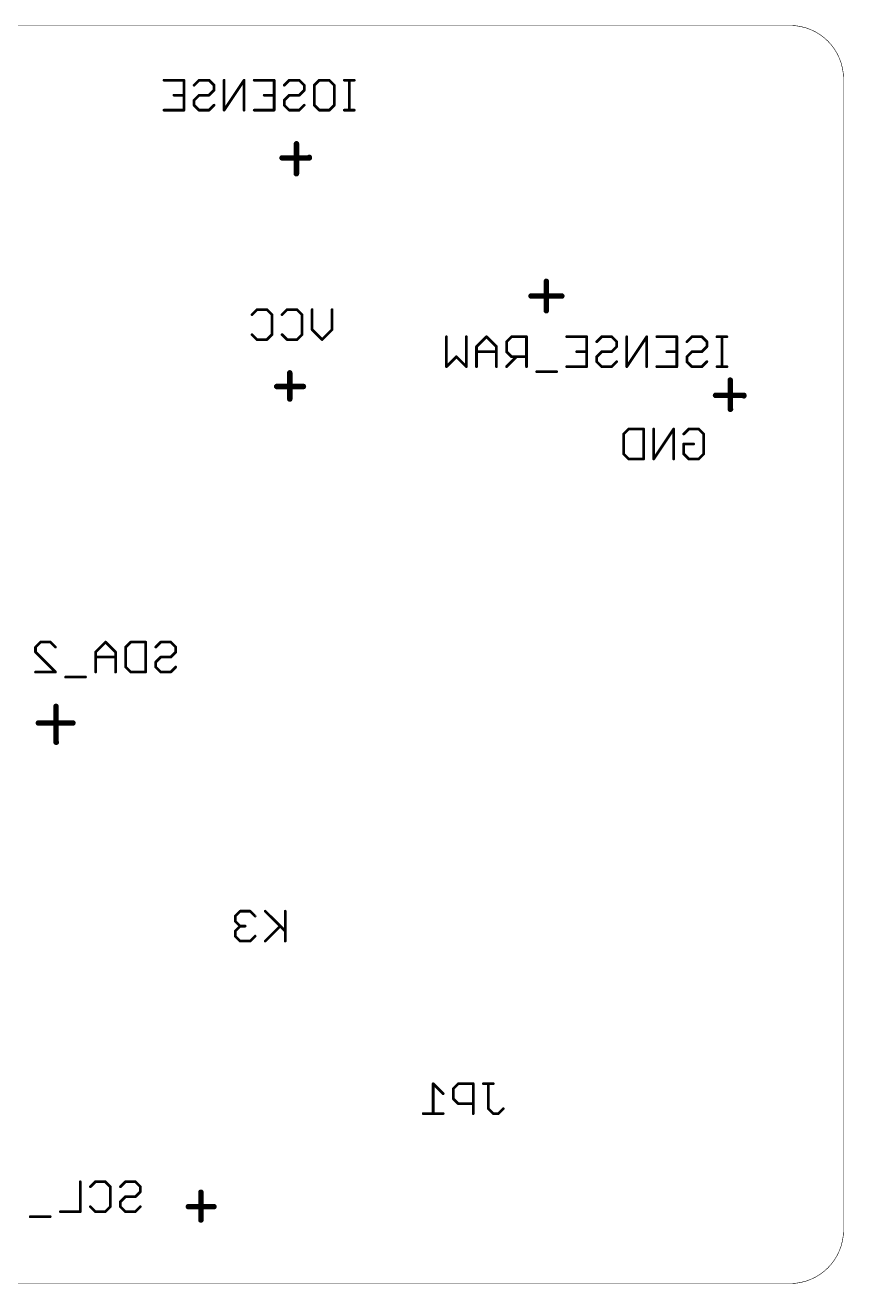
# Model space of a CAD drawing. Extents: x 23.8 to 54.2, y -1.4 to 22.1.
# Drawn here: x 38.89 to 54.18, y -1.41 to 22.1 of the extents above; entities that cross this region are included whole.
import ezdxf

# ---------------------------------------------------------------- set-up
doc = ezdxf.new("R2010")
doc.units = 0
doc.layers.add('20', color=53, linetype='CONTINUOUS')
doc.layers.add('26', color=253, linetype='CONTINUOUS')

msp = doc.modelspace()

# ---------------------------------------------------------------- linework, layer by layer
at = {"layer": '20', "const_width": 0.01}
for points in [[(24.7708, 22.0991), (53.1708, 22.0991)], [(54.1708, 21.0991), (54.1708, -0.4009)], [(53.1708, -1.4009), (24.7708, -1.4009)]]:
    msp.add_lwpolyline(points, dxfattribs=at)
at = {"layer": '20'}
for points, const_width in [([(54.1708, 21.0991, 0.4142), (53.1708, 22.0991)], 0.01), ([(53.1708, 22.1016, 1), (53.1708, 22.0966)], 0.005), ([(53.1708, 22.0966, 1), (53.1708, 22.1016)], 0.005), ([(54.1733, 21.0991, 1), (54.1683, 21.0991)], 0.005), ([(54.1683, 21.0991, 1), (54.1733, 21.0991)], 0.005), ([(53.1708, -1.4009, 0.4142), (54.1708, -0.4009)], 0.01), ([(54.1733, -0.4009, 1), (54.1683, -0.4009)], 0.005), ([(54.1683, -0.4009, 1), (54.1733, -0.4009)], 0.005), ([(53.1708, -1.3984, 1), (53.1708, -1.4034)], 0.005), ([(53.1708, -1.4034, 1), (53.1708, -1.3984)], 0.005)]:
    msp.add_lwpolyline(points, format="xyb", dxfattribs=dict(at, const_width=const_width))
at = {"layer": '26'}
for points, const_width in [([(41.481, 21.0757), (41.8538, 21.0757)], 0.0508), ([(41.8538, 21.0757), (41.8538, 20.5164)], 0.0508), ([(42.0423, 20.9825), (42.1355, 21.0757)], 0.0508), ([(42.1355, 21.0757), (42.3219, 21.0757)], 0.0508), ([(42.3219, 21.0757), (42.4152, 20.9825)], 0.0508), ([(42.4152, 20.9825), (42.4152, 20.8893)], 0.0508), ([(42.9765, 21.0757), (42.6036, 20.5164)], 0.0508), ([(42.6036, 20.5164), (42.6036, 21.0757)], 0.0508), ([(42.9765, 20.5164), (42.9765, 21.0757)], 0.0508), ([(43.1649, 21.0757), (43.5378, 21.0757)], 0.0508), ([(43.5378, 21.0757), (43.5378, 20.5164)], 0.0508), ([(43.7262, 20.9825), (43.8194, 21.0757)], 0.0508), ([(43.8194, 21.0757), (44.0059, 21.0757)], 0.0508), ([(44.0059, 21.0757), (44.0991, 20.9825)], 0.0508), ([(44.0991, 20.9825), (44.0991, 20.8893)], 0.0508), ([(44.2875, 20.9825), (44.3808, 21.0757)], 0.0508), ([(44.2875, 20.6096), (44.2875, 20.9825)], 0.0508), ([(44.3808, 21.0757), (44.5672, 21.0757)], 0.0508), ([(44.5672, 21.0757), (44.6604, 20.9825)], 0.0508), ([(44.6604, 20.9825), (44.6604, 20.6096)], 0.0508), ([(45.0346, 21.0757), (44.8482, 21.0757)], 0.0508), ([(44.9414, 20.5164), (44.9414, 21.0757)], 0.0508), ([(41.8538, 20.796), (41.6674, 20.796)], 0.0508), ([(42.1355, 20.796), (42.0423, 20.7028)], 0.0508), ([(42.0423, 20.7028), (42.0423, 20.6096)], 0.0508), ([(42.3219, 20.796), (42.1355, 20.796)], 0.0508), ([(42.4152, 20.8893), (42.3219, 20.796)], 0.0508), ([(43.5378, 20.796), (43.3514, 20.796)], 0.0508), ([(43.8194, 20.796), (43.7262, 20.7028)], 0.0508), ([(43.7262, 20.7028), (43.7262, 20.6096)], 0.0508), ([(44.0059, 20.796), (43.8194, 20.796)], 0.0508), ([(44.0991, 20.8893), (44.0059, 20.796)], 0.0508), ([(41.8538, 20.5164), (41.481, 20.5164)], 0.0508), ([(42.0423, 20.6096), (42.1355, 20.5164)], 0.0508), ([(42.1355, 20.5164), (42.3219, 20.5164)], 0.0508), ([(42.3219, 20.5164), (42.4152, 20.6096)], 0.0508), ([(43.5378, 20.5164), (43.1649, 20.5164)], 0.0508), ([(43.7262, 20.6096), (43.8194, 20.5164)], 0.0508), ([(43.8194, 20.5164), (44.0059, 20.5164)], 0.0508), ([(44.0059, 20.5164), (44.0991, 20.6096)], 0.0508), ([(44.3808, 20.5164), (44.2875, 20.6096)], 0.0508), ([(44.5672, 20.5164), (44.3808, 20.5164)], 0.0508), ([(44.6604, 20.6096), (44.5672, 20.5164)], 0.0508), ([(45.0346, 20.5164), (44.8482, 20.5164)], 0.0508), ([(43.955, 19.89), (43.955, 19.33)], 0.1016), ([(43.685, 19.625), (44.195, 19.625)], 0.1016), ([(44.195, 19.625), (44.195, 19.635)], 0.1016), ([(43.955, 19.33), (43.95, 19.33)], 0.1016), ([(48.62, 17.32), (48.62, 16.77)], 0.1016), ([(48.335, 17.045), (48.91, 17.045)], 0.1016), ([(43.1241, 16.6975), (43.2173, 16.7907)], 0.0508), ([(43.2173, 16.7907), (43.4038, 16.7907)], 0.0508), ([(43.4038, 16.7907), (43.497, 16.6975)], 0.0508), ([(43.497, 16.6975), (43.497, 16.3246)], 0.0508), ([(43.6854, 16.6975), (43.7787, 16.7907)], 0.0508), ([(43.7787, 16.7907), (43.9651, 16.7907)], 0.0508), ([(43.9651, 16.7907), (44.0583, 16.6975)], 0.0508), ([(44.0583, 16.6975), (44.0583, 16.3246)], 0.0508), ([(44.2467, 16.4178), (44.2467, 16.7907)], 0.0508), ([(44.6196, 16.7907), (44.6196, 16.4178)], 0.0508), ([(43.2173, 16.2314), (43.1241, 16.3246)], 0.0508), ([(43.4038, 16.2314), (43.2173, 16.2314)], 0.0508), ([(43.497, 16.3246), (43.4038, 16.2314)], 0.0508), ([(43.7787, 16.2314), (43.6854, 16.3246)], 0.0508), ([(43.9651, 16.2314), (43.7787, 16.2314)], 0.0508), ([(44.0583, 16.3246), (43.9651, 16.2314)], 0.0508), ([(44.4332, 16.2314), (44.2467, 16.4178)], 0.0508), ([(44.6196, 16.4178), (44.4332, 16.2314)], 0.0508), ([(46.7551, 15.7254), (46.7551, 16.2847)], 0.0508), ([(47.1279, 16.2847), (47.1279, 15.7254)], 0.0508), ([(47.5028, 16.2847), (47.3164, 16.0983)], 0.0508), ([(47.6892, 16.0983), (47.5028, 16.2847)], 0.0508), ([(47.9709, 16.2847), (47.8777, 16.1915)], 0.0508), ([(48.2505, 16.2847), (47.9709, 16.2847)], 0.0508), ([(48.2505, 15.7254), (48.2505, 16.2847)], 0.0508), ([(49.0003, 16.2847), (49.3732, 16.2847)], 0.0508), ([(49.3732, 16.2847), (49.3732, 15.7254)], 0.0508), ([(49.5616, 16.1915), (49.6548, 16.2847)], 0.0508), ([(49.6548, 16.2847), (49.8413, 16.2847)], 0.0508), ([(49.8413, 16.2847), (49.9345, 16.1915)], 0.0508), ([(50.4958, 16.2847), (50.1229, 15.7254)], 0.0508), ([(50.1229, 15.7254), (50.1229, 16.2847)], 0.0508), ([(50.4958, 15.7254), (50.4958, 16.2847)], 0.0508), ([(50.6842, 16.2847), (51.0571, 16.2847)], 0.0508), ([(51.0571, 16.2847), (51.0571, 15.7254)], 0.0508), ([(51.2455, 16.1915), (51.3388, 16.2847)], 0.0508), ([(51.3388, 16.2847), (51.5252, 16.2847)], 0.0508), ([(51.5252, 16.2847), (51.6184, 16.1915)], 0.0508), ([(51.9926, 16.2847), (51.8062, 16.2847)], 0.0508), ([(51.8994, 15.7254), (51.8994, 16.2847)], 0.0508), ([(47.3164, 16.0983), (47.3164, 15.7254)], 0.0508), ([(47.6892, 16.005), (47.3164, 16.005)], 0.0508), ([(47.6892, 15.7254), (47.6892, 16.0983)], 0.0508), ([(47.8777, 16.1915), (47.8777, 16.005)], 0.0508), ([(47.8777, 16.005), (47.9709, 15.9118)], 0.0508), ([(49.3732, 16.005), (49.1867, 16.005)], 0.0508), ([(49.6548, 16.005), (49.5616, 15.9118)], 0.0508), ([(49.8413, 16.005), (49.6548, 16.005)], 0.0508), ([(49.9345, 16.0983), (49.8413, 16.005)], 0.0508), ([(49.9345, 16.1915), (49.9345, 16.0983)], 0.0508), ([(51.0571, 16.005), (50.8707, 16.005)], 0.0508), ([(51.3388, 16.005), (51.2455, 15.9118)], 0.0508), ([(51.5252, 16.005), (51.3388, 16.005)], 0.0508), ([(51.6184, 16.0983), (51.5252, 16.005)], 0.0508), ([(51.6184, 16.1915), (51.6184, 16.0983)], 0.0508), ([(46.9415, 15.9118), (46.7551, 15.7254)], 0.0508), ([(47.1279, 15.7254), (46.9415, 15.9118)], 0.0508), ([(48.0641, 15.9118), (47.8777, 15.7254)], 0.0508), ([(47.9709, 15.9118), (48.2505, 15.9118)], 0.0508), ([(49.5616, 15.9118), (49.5616, 15.8186)], 0.0508), ([(49.5616, 15.8186), (49.6548, 15.7254)], 0.0508), ([(49.8413, 15.7254), (49.9345, 15.8186)], 0.0508), ([(51.2455, 15.9118), (51.2455, 15.8186)], 0.0508), ([(51.2455, 15.8186), (51.3388, 15.7254)], 0.0508), ([(51.5252, 15.7254), (51.6184, 15.8186)], 0.0508), ([(43.83, 15.61), (43.83, 15.12)], 0.1016), ([(48.8118, 15.6322), (48.439, 15.6322)], 0.0508), ([(49.3732, 15.7254), (49.0003, 15.7254)], 0.0508), ([(49.6548, 15.7254), (49.8413, 15.7254)], 0.0508), ([(51.0571, 15.7254), (50.6842, 15.7254)], 0.0508), ([(51.3388, 15.7254), (51.5252, 15.7254)], 0.0508), ([(51.9926, 15.7254), (51.8062, 15.7254)], 0.0508), ([(52.055, 15.475), (52.055, 14.93)], 0.1016), ([(43.585, 15.355), (44.085, 15.355)], 0.1016), ([(51.78, 15.19), (52.31, 15.19)], 0.1016), ([(52.31, 15.19), (52.31, 15.18)], 0.1016), ([(52.055, 14.93), (52.06, 14.93)], 0.1016), ([(50.0641, 14.4675), (50.1573, 14.5607)], 0.0508), ([(50.1573, 14.5607), (50.437, 14.5607)], 0.0508), ([(50.437, 14.5607), (50.437, 14.0014)], 0.0508), ([(50.9983, 14.5607), (50.6254, 14.0014)], 0.0508), ([(50.6254, 14.0014), (50.6254, 14.5607)], 0.0508), ([(50.9983, 14.0014), (50.9983, 14.5607)], 0.0508), ([(51.1868, 14.4675), (51.28, 14.5607)], 0.0508), ([(51.28, 14.5607), (51.4664, 14.5607)], 0.0508), ([(51.4664, 14.5607), (51.5596, 14.4675)], 0.0508), ([(50.0641, 14.0946), (50.0641, 14.4675)], 0.0508), ([(51.5596, 14.4675), (51.5596, 14.0946)], 0.0508), ([(50.1573, 14.0014), (50.0641, 14.0946)], 0.0508), ([(51.1868, 14.0946), (51.1868, 14.281)], 0.0508), ([(51.1868, 14.281), (51.3732, 14.281)], 0.0508), ([(51.28, 14.0014), (51.1868, 14.0946)], 0.0508), ([(51.5596, 14.0946), (51.4664, 14.0014)], 0.0508), ([(50.437, 14.0014), (50.1573, 14.0014)], 0.0508), ([(51.4664, 14.0014), (51.28, 14.0014)], 0.0508), ([(39.0815, 10.4875), (39.1747, 10.5807)], 0.0508), ([(39.1747, 10.5807), (39.3612, 10.5807)], 0.0508), ([(39.3612, 10.5807), (39.4544, 10.4875)], 0.0508), ([(40.3906, 10.5807), (40.2041, 10.3943)], 0.0508), ([(40.577, 10.3943), (40.3906, 10.5807)], 0.0508), ([(40.7654, 10.4875), (40.8587, 10.5807)], 0.0508), ([(40.8587, 10.5807), (41.1383, 10.5807)], 0.0508), ([(41.1383, 10.5807), (41.1383, 10.0214)], 0.0508), ([(41.3268, 10.4875), (41.42, 10.5807)], 0.0508), ([(41.42, 10.5807), (41.6064, 10.5807)], 0.0508), ([(41.6064, 10.5807), (41.6996, 10.4875)], 0.0508), ([(39.0815, 10.3943), (39.0815, 10.4875)], 0.0508), ([(39.4544, 10.0214), (39.0815, 10.3943)], 0.0508), ([(40.2041, 10.3943), (40.2041, 10.0214)], 0.0508), ([(40.577, 10.0214), (40.577, 10.3943)], 0.0508), ([(40.7654, 10.1146), (40.7654, 10.4875)], 0.0508), ([(41.6996, 10.3943), (41.6064, 10.301)], 0.0508), ([(41.6996, 10.4875), (41.6996, 10.3943)], 0.0508), ([(40.577, 10.301), (40.2041, 10.301)], 0.0508), ([(40.8587, 10.0214), (40.7654, 10.1146)], 0.0508), ([(41.42, 10.301), (41.3268, 10.2078)], 0.0508), ([(41.3268, 10.2078), (41.3268, 10.1146)], 0.0508), ([(41.3268, 10.1146), (41.42, 10.0214)], 0.0508), ([(41.6064, 10.301), (41.42, 10.301)], 0.0508), ([(41.6064, 10.0214), (41.6996, 10.1146)], 0.0508), ([(39.0815, 10.0214), (39.4544, 10.0214)], 0.0508), ([(40.0157, 9.9282), (39.6428, 9.9282)], 0.0508), ([(41.1383, 10.0214), (40.8587, 10.0214)], 0.0508), ([(41.42, 10.0214), (41.6064, 10.0214)], 0.0508), ([(39.465, 9.38), (39.465, 8.71)], 0.1016), ([(39.135, 9.07), (39.78, 9.07)], 0.1016), ([(39.465, 8.71), (39.47, 8.71)], 0.1016), ([(42.9037, 5.5547), (42.8104, 5.4615)], 0.0508), ([(42.8104, 5.4615), (42.8104, 5.3683)], 0.0508), ([(43.0901, 5.5547), (42.9037, 5.5547)], 0.0508), ([(43.1833, 5.4615), (43.0901, 5.5547)], 0.0508), ([(43.7446, 5.1818), (43.3717, 5.5547)], 0.0508), ([(43.7446, 5.5547), (43.7446, 4.9954)], 0.0508), ([(42.8104, 5.3683), (42.9037, 5.275)], 0.0508), ([(42.9037, 5.275), (42.8104, 5.1818)], 0.0508), ([(42.8104, 5.1818), (42.8104, 5.0886)], 0.0508), ([(42.9037, 5.275), (42.9969, 5.275)], 0.0508), ([(43.6514, 5.275), (43.3717, 4.9954)], 0.0508), ([(42.8104, 5.0886), (42.9037, 4.9954)], 0.0508), ([(42.9037, 4.9954), (43.0901, 4.9954)], 0.0508), ([(43.0901, 4.9954), (43.1833, 5.0886)], 0.0508), ([(46.694, 2.1457), (46.5075, 2.3321)], 0.0508), ([(46.5075, 2.3321), (46.5075, 1.7728)], 0.0508), ([(46.9756, 2.3321), (46.8824, 2.2389)], 0.0508), ([(47.2553, 2.3321), (46.9756, 2.3321)], 0.0508), ([(47.2553, 1.7728), (47.2553, 2.3321)], 0.0508), ([(47.6301, 2.3321), (47.4437, 2.3321)], 0.0508), ([(47.5369, 1.866), (47.5369, 2.3321)], 0.0508), ([(46.8824, 2.2389), (46.8824, 2.0524)], 0.0508), ([(46.8824, 2.0524), (46.9756, 1.9592)], 0.0508), ([(46.9756, 1.9592), (47.2553, 1.9592)], 0.0508), ([(47.6301, 1.7728), (47.5369, 1.866)], 0.0508), ([(47.8166, 1.866), (47.7234, 1.7728)], 0.0508), ([(46.694, 1.7728), (46.3211, 1.7728)], 0.0508), ([(47.7234, 1.7728), (47.6301, 1.7728)], 0.0508), ([(39.917, 0.5007), (39.917, -0.0586)], 0.0508), ([(40.1054, 0.4075), (40.1987, 0.5007)], 0.0508), ([(40.1987, 0.5007), (40.3851, 0.5007)], 0.0508), ([(40.3851, 0.5007), (40.4783, 0.4075)], 0.0508), ([(40.6668, 0.4075), (40.76, 0.5007)], 0.0508), ([(40.76, 0.5007), (40.9464, 0.5007)], 0.0508), ([(40.9464, 0.5007), (41.0396, 0.4075)], 0.0508), ([(40.4783, 0.4075), (40.4783, 0.0346)], 0.0508), ([(40.76, 0.221), (40.6668, 0.1278)], 0.0508), ([(40.9464, 0.221), (40.76, 0.221)], 0.0508), ([(41.0396, 0.3143), (40.9464, 0.221)], 0.0508), ([(41.0396, 0.4075), (41.0396, 0.3143)], 0.0508), ([(42.17, 0.305), (42.17, 0.035)], 0.1016), ([(40.1987, -0.0586), (40.1054, 0.0346)], 0.0508), ([(40.4783, 0.0346), (40.3851, -0.0586)], 0.0508), ([(40.6668, 0.1278), (40.6668, 0.0346)], 0.0508), ([(40.6668, 0.0346), (40.76, -0.0586)], 0.0508), ([(40.9464, -0.0586), (41.0396, 0.0346)], 0.0508), ([(42.17, 0.035), (41.935, 0.035)], 0.1016), ([(42.17, -0.215), (42.17, 0.035)], 0.1016), ([(42.17, 0.035), (42.415, 0.035)], 0.1016), ([(39.3557, -0.1518), (38.9828, -0.1518)], 0.0508), ([(39.917, -0.0586), (39.5441, -0.0586)], 0.0508), ([(40.3851, -0.0586), (40.1987, -0.0586)], 0.0508), ([(40.76, -0.0586), (40.9464, -0.0586)], 0.0508)]:
    msp.add_lwpolyline(points, dxfattribs=dict(at, const_width=const_width))
for points, const_width in [([(41.481, 21.0884, 1), (41.481, 21.063)], 0.0254), ([(41.8665, 21.0757, 1), (41.8411, 21.0757)], 0.0254), ([(41.8538, 21.063, 1), (41.8538, 21.0884)], 0.0254), ([(42.0333, 20.9914, 1), (42.0513, 20.9735)], 0.0254), ([(42.1355, 21.0884, 1), (42.1355, 21.063)], 0.0254), ([(42.1445, 21.0667, 1), (42.1265, 21.0847)], 0.0254), ([(42.3309, 21.0847, 1), (42.313, 21.0667)], 0.0254), ([(42.3219, 21.063, 1), (42.3219, 21.0884)], 0.0254), ([(42.4279, 20.9825, 1), (42.4025, 20.9825)], 0.0254), ([(42.4062, 20.9735, 1), (42.4241, 20.9914)], 0.0254), ([(42.6163, 21.0757, 1), (42.5909, 21.0757)], 0.0254), ([(42.9892, 21.0757, 1), (42.9638, 21.0757)], 0.0254), ([(42.987, 21.0686, 1), (42.9659, 21.0827)], 0.0254), ([(43.1649, 21.0884, 1), (43.1649, 21.063)], 0.0254), ([(43.5505, 21.0757, 1), (43.5251, 21.0757)], 0.0254), ([(43.5378, 21.063, 1), (43.5378, 21.0884)], 0.0254), ([(43.7173, 20.9914, 1), (43.7352, 20.9735)], 0.0254), ([(43.8194, 21.0884, 1), (43.8194, 21.063)], 0.0254), ([(43.8284, 21.0667, 1), (43.8105, 21.0847)], 0.0254), ([(44.0149, 21.0847, 1), (43.9969, 21.0667)], 0.0254), ([(44.0059, 21.063, 1), (44.0059, 21.0884)], 0.0254), ([(44.1118, 20.9825, 1), (44.0864, 20.9825)], 0.0254), ([(44.0901, 20.9735, 1), (44.1081, 20.9914)], 0.0254), ([(44.3002, 20.9825, 1), (44.2748, 20.9825)], 0.0254), ([(44.2786, 20.9914, 1), (44.2965, 20.9735)], 0.0254), ([(44.3808, 21.0884, 1), (44.3808, 21.063)], 0.0254), ([(44.3897, 21.0667, 1), (44.3718, 21.0847)], 0.0254), ([(44.5762, 21.0847, 1), (44.5582, 21.0667)], 0.0254), ([(44.5672, 21.063, 1), (44.5672, 21.0884)], 0.0254), ([(44.6731, 20.9825, 1), (44.6477, 20.9825)], 0.0254), ([(44.6514, 20.9735, 1), (44.6694, 20.9914)], 0.0254), ([(44.8482, 21.0884, 1), (44.8482, 21.063)], 0.0254), ([(44.9541, 21.0757, 1), (44.9287, 21.0757)], 0.0254), ([(45.0346, 21.063, 1), (45.0346, 21.0884)], 0.0254), ([(41.6674, 20.8087, 1), (41.6674, 20.7833)], 0.0254), ([(41.8538, 20.7833, 1), (41.8538, 20.8087)], 0.0254), ([(42.055, 20.7028, 1), (42.0296, 20.7028)], 0.0254), ([(42.0333, 20.7118, 1), (42.0513, 20.6938)], 0.0254), ([(42.1355, 20.8087, 1), (42.1355, 20.7833)], 0.0254), ([(42.1445, 20.7871, 1), (42.1265, 20.805)], 0.0254), ([(42.313, 20.805, 1), (42.3309, 20.7871)], 0.0254), ([(42.3219, 20.7833, 1), (42.3219, 20.8087)], 0.0254), ([(42.4025, 20.8893, 1), (42.4279, 20.8893)], 0.0254), ([(42.4241, 20.8803, 1), (42.4062, 20.8982)], 0.0254), ([(43.3514, 20.8087, 1), (43.3514, 20.7833)], 0.0254), ([(43.5378, 20.7833, 1), (43.5378, 20.8087)], 0.0254), ([(43.7389, 20.7028, 1), (43.7135, 20.7028)], 0.0254), ([(43.7173, 20.7118, 1), (43.7352, 20.6938)], 0.0254), ([(43.8194, 20.8087, 1), (43.8194, 20.7833)], 0.0254), ([(43.8284, 20.7871, 1), (43.8105, 20.805)], 0.0254), ([(43.9969, 20.805, 1), (44.0149, 20.7871)], 0.0254), ([(44.0059, 20.7833, 1), (44.0059, 20.8087)], 0.0254), ([(44.0864, 20.8893, 1), (44.1118, 20.8893)], 0.0254), ([(44.1081, 20.8803, 1), (44.0901, 20.8982)], 0.0254), ([(41.481, 20.5291, 1), (41.481, 20.5037)], 0.0254), ([(41.8411, 20.5164, 1), (41.8665, 20.5164)], 0.0254), ([(41.8538, 20.5037, 1), (41.8538, 20.5291)], 0.0254), ([(42.0513, 20.6186, 1), (42.0333, 20.6006)], 0.0254), ([(42.0296, 20.6096, 1), (42.055, 20.6096)], 0.0254), ([(42.1355, 20.5291, 1), (42.1355, 20.5037)], 0.0254), ([(42.1265, 20.5074, 1), (42.1445, 20.5254)], 0.0254), ([(42.313, 20.5254, 1), (42.3309, 20.5074)], 0.0254), ([(42.3219, 20.5037, 1), (42.3219, 20.5291)], 0.0254), ([(42.4241, 20.6006, 1), (42.4062, 20.6186)], 0.0254), ([(42.593, 20.5234, 1), (42.6142, 20.5094)], 0.0254), ([(42.5909, 20.5164, 1), (42.6163, 20.5164)], 0.0254), ([(42.9638, 20.5164, 1), (42.9892, 20.5164)], 0.0254), ([(43.1649, 20.5291, 1), (43.1649, 20.5037)], 0.0254), ([(43.5251, 20.5164, 1), (43.5505, 20.5164)], 0.0254), ([(43.5378, 20.5037, 1), (43.5378, 20.5291)], 0.0254), ([(43.7135, 20.6096, 1), (43.7389, 20.6096)], 0.0254), ([(43.7352, 20.6186, 1), (43.7173, 20.6006)], 0.0254), ([(43.8194, 20.5291, 1), (43.8194, 20.5037)], 0.0254), ([(43.8105, 20.5074, 1), (43.8284, 20.5254)], 0.0254), ([(43.9969, 20.5254, 1), (44.0149, 20.5074)], 0.0254), ([(44.0059, 20.5037, 1), (44.0059, 20.5291)], 0.0254), ([(44.1081, 20.6006, 1), (44.0901, 20.6186)], 0.0254), ([(44.2748, 20.6096, 1), (44.3002, 20.6096)], 0.0254), ([(44.2965, 20.6186, 1), (44.2786, 20.6006)], 0.0254), ([(44.3808, 20.5291, 1), (44.3808, 20.5037)], 0.0254), ([(44.3718, 20.5074, 1), (44.3897, 20.5254)], 0.0254), ([(44.5582, 20.5254, 1), (44.5762, 20.5074)], 0.0254), ([(44.5672, 20.5037, 1), (44.5672, 20.5291)], 0.0254), ([(44.6477, 20.6096, 1), (44.6731, 20.6096)], 0.0254), ([(44.6694, 20.6006, 1), (44.6514, 20.6186)], 0.0254), ([(44.8482, 20.5291, 1), (44.8482, 20.5037)], 0.0254), ([(44.9287, 20.5164, 1), (44.9541, 20.5164)], 0.0254), ([(45.0346, 20.5037, 1), (45.0346, 20.5291)], 0.0254), ([(43.9804, 19.89, 1), (43.9296, 19.89)], 0.0508), ([(43.685, 19.6504, 1), (43.685, 19.5996)], 0.0508), ([(44.2204, 19.635, 1), (44.1696, 19.635)], 0.0508), ([(44.1696, 19.625, 1), (44.2204, 19.625)], 0.0508), ([(44.195, 19.5996, 1), (44.195, 19.6504)], 0.0508), ([(43.95, 19.3554, 1), (43.95, 19.3046)], 0.0508), ([(43.9296, 19.33, 1), (43.9804, 19.33)], 0.0508), ([(43.955, 19.3046, 1), (43.955, 19.3554)], 0.0508), ([(48.6454, 17.32, 1), (48.5946, 17.32)], 0.0508), ([(48.335, 17.0704, 1), (48.335, 17.0196)], 0.0508), ([(48.91, 17.0196, 1), (48.91, 17.0704)], 0.0508), ([(43.1152, 16.7064, 1), (43.1331, 16.6885)], 0.0254), ([(43.2173, 16.8034, 1), (43.2173, 16.778)], 0.0254), ([(43.2263, 16.7817, 1), (43.2084, 16.7997)], 0.0254), ([(43.4127, 16.7997, 1), (43.3948, 16.7817)], 0.0254), ([(43.4038, 16.778, 1), (43.4038, 16.8034)], 0.0254), ([(43.5097, 16.6975, 1), (43.4843, 16.6975)], 0.0254), ([(43.488, 16.6885, 1), (43.506, 16.7064)], 0.0254), ([(43.6765, 16.7064, 1), (43.6944, 16.6885)], 0.0254), ([(43.7787, 16.8034, 1), (43.7787, 16.778)], 0.0254), ([(43.7876, 16.7817, 1), (43.7697, 16.7997)], 0.0254), ([(43.9741, 16.7997, 1), (43.9561, 16.7817)], 0.0254), ([(43.9651, 16.778, 1), (43.9651, 16.8034)], 0.0254), ([(44.071, 16.6975, 1), (44.0456, 16.6975)], 0.0254), ([(44.0493, 16.6885, 1), (44.0673, 16.7064)], 0.0254), ([(44.2595, 16.7907, 1), (44.234, 16.7907)], 0.0254), ([(44.6323, 16.7907, 1), (44.6069, 16.7907)], 0.0254), ([(48.5946, 16.77, 1), (48.6454, 16.77)], 0.0508), ([(43.1331, 16.3336, 1), (43.1152, 16.3156)], 0.0254), ([(43.2173, 16.2441, 1), (43.2173, 16.2187)], 0.0254), ([(43.2084, 16.2224, 1), (43.2263, 16.2404)], 0.0254), ([(43.3948, 16.2404, 1), (43.4127, 16.2224)], 0.0254), ([(43.4038, 16.2187, 1), (43.4038, 16.2441)], 0.0254), ([(43.4843, 16.3246, 1), (43.5097, 16.3246)], 0.0254), ([(43.506, 16.3156, 1), (43.488, 16.3336)], 0.0254), ([(43.6944, 16.3336, 1), (43.6765, 16.3156)], 0.0254), ([(43.7787, 16.2441, 1), (43.7787, 16.2187)], 0.0254), ([(43.7697, 16.2224, 1), (43.7876, 16.2404)], 0.0254), ([(43.9561, 16.2404, 1), (43.9741, 16.2224)], 0.0254), ([(43.9651, 16.2187, 1), (43.9651, 16.2441)], 0.0254), ([(44.0456, 16.3246, 1), (44.071, 16.3246)], 0.0254), ([(44.0673, 16.3156, 1), (44.0493, 16.3336)], 0.0254), ([(44.234, 16.4178, 1), (44.2595, 16.4178)], 0.0254), ([(44.2557, 16.4268, 1), (44.2378, 16.4088)], 0.0254), ([(44.4242, 16.2404, 1), (44.4422, 16.2224)], 0.0254), ([(44.4242, 16.2224, 1), (44.4422, 16.2404)], 0.0254), ([(44.6069, 16.4178, 1), (44.6323, 16.4178)], 0.0254), ([(44.6286, 16.4088, 1), (44.6106, 16.4268)], 0.0254), ([(46.7678, 16.2847, 1), (46.7424, 16.2847)], 0.0254), ([(47.1406, 16.2847, 1), (47.1152, 16.2847)], 0.0254), ([(47.5118, 16.2937, 1), (47.4938, 16.2757)], 0.0254), ([(47.5118, 16.2757, 1), (47.4938, 16.2937)], 0.0254), ([(47.9709, 16.2974, 1), (47.9709, 16.272)], 0.0254), ([(47.9799, 16.2757, 1), (47.9619, 16.2937)], 0.0254), ([(48.2632, 16.2847, 1), (48.2378, 16.2847)], 0.0254), ([(48.2505, 16.272, 1), (48.2505, 16.2974)], 0.0254), ([(49.0003, 16.2974, 1), (49.0003, 16.272)], 0.0254), ([(49.3859, 16.2847, 1), (49.3605, 16.2847)], 0.0254), ([(49.3732, 16.272, 1), (49.3732, 16.2974)], 0.0254), ([(49.6548, 16.2974, 1), (49.6548, 16.272)], 0.0254), ([(49.6638, 16.2757, 1), (49.6458, 16.2937)], 0.0254), ([(49.8502, 16.2937, 1), (49.8323, 16.2757)], 0.0254), ([(49.8413, 16.272, 1), (49.8413, 16.2974)], 0.0254), ([(50.1356, 16.2847, 1), (50.1102, 16.2847)], 0.0254), ([(50.5085, 16.2847, 1), (50.4831, 16.2847)], 0.0254), ([(50.5063, 16.2776, 1), (50.4852, 16.2917)], 0.0254), ([(50.6842, 16.2974, 1), (50.6842, 16.272)], 0.0254), ([(51.0698, 16.2847, 1), (51.0444, 16.2847)], 0.0254), ([(51.0571, 16.272, 1), (51.0571, 16.2974)], 0.0254), ([(51.3388, 16.2974, 1), (51.3388, 16.272)], 0.0254), ([(51.3477, 16.2757, 1), (51.3298, 16.2937)], 0.0254), ([(51.5342, 16.2937, 1), (51.5162, 16.2757)], 0.0254), ([(51.5252, 16.272, 1), (51.5252, 16.2974)], 0.0254), ([(51.8062, 16.2974, 1), (51.8062, 16.272)], 0.0254), ([(51.9121, 16.2847, 1), (51.8867, 16.2847)], 0.0254), ([(51.9926, 16.272, 1), (51.9926, 16.2974)], 0.0254), ([(47.3291, 16.0983, 1), (47.3037, 16.0983)], 0.0254), ([(47.3074, 16.1072, 1), (47.3254, 16.0893)], 0.0254), ([(47.3164, 16.0177, 1), (47.3164, 15.9923)], 0.0254), ([(47.7019, 16.0983, 1), (47.6765, 16.0983)], 0.0254), ([(47.6802, 16.0893, 1), (47.6982, 16.1072)], 0.0254), ([(47.6892, 15.9923, 1), (47.6892, 16.0177)], 0.0254), ([(47.8904, 16.1915, 1), (47.865, 16.1915)], 0.0254), ([(47.8687, 16.2004, 1), (47.8867, 16.1825)], 0.0254), ([(47.8867, 16.014, 1), (47.8687, 15.9961)], 0.0254), ([(47.865, 16.005, 1), (47.8904, 16.005)], 0.0254), ([(49.1867, 16.0177, 1), (49.1867, 15.9923)], 0.0254), ([(49.3732, 15.9923, 1), (49.3732, 16.0177)], 0.0254), ([(49.5526, 16.2004, 1), (49.5706, 16.1825)], 0.0254), ([(49.6548, 16.0177, 1), (49.6548, 15.9923)], 0.0254), ([(49.6638, 15.9961, 1), (49.6458, 16.014)], 0.0254), ([(49.8323, 16.014, 1), (49.8502, 15.9961)], 0.0254), ([(49.8413, 15.9923, 1), (49.8413, 16.0177)], 0.0254), ([(49.9472, 16.1915, 1), (49.9218, 16.1915)], 0.0254), ([(49.9218, 16.0983, 1), (49.9472, 16.0983)], 0.0254), ([(49.9255, 16.1825, 1), (49.9434, 16.2004)], 0.0254), ([(49.9434, 16.0893, 1), (49.9255, 16.1072)], 0.0254), ([(50.8707, 16.0177, 1), (50.8707, 15.9923)], 0.0254), ([(51.0571, 15.9923, 1), (51.0571, 16.0177)], 0.0254), ([(51.2366, 16.2004, 1), (51.2545, 16.1825)], 0.0254), ([(51.3388, 16.0177, 1), (51.3388, 15.9923)], 0.0254), ([(51.3477, 15.9961, 1), (51.3298, 16.014)], 0.0254), ([(51.5162, 16.014, 1), (51.5342, 15.9961)], 0.0254), ([(51.5252, 15.9923, 1), (51.5252, 16.0177)], 0.0254), ([(51.6311, 16.1915, 1), (51.6057, 16.1915)], 0.0254), ([(51.6057, 16.0983, 1), (51.6311, 16.0983)], 0.0254), ([(51.6094, 16.1825, 1), (51.6274, 16.2004)], 0.0254), ([(51.6274, 16.0893, 1), (51.6094, 16.1072)], 0.0254), ([(46.9505, 15.9208, 1), (46.9325, 15.9028)], 0.0254), ([(46.9505, 15.9028, 1), (46.9325, 15.9208)], 0.0254), ([(47.9709, 15.9245, 1), (47.9709, 15.8991)], 0.0254), ([(47.9619, 15.9028, 1), (47.9799, 15.9208)], 0.0254), ([(48.0731, 15.9028, 1), (48.0551, 15.9208)], 0.0254), ([(48.2505, 15.8991, 1), (48.2505, 15.9245)], 0.0254), ([(49.5743, 15.9118, 1), (49.5489, 15.9118)], 0.0254), ([(49.5526, 15.9208, 1), (49.5706, 15.9028)], 0.0254), ([(49.5706, 15.8276, 1), (49.5526, 15.8096)], 0.0254), ([(49.5489, 15.8186, 1), (49.5743, 15.8186)], 0.0254), ([(49.9434, 15.8096, 1), (49.9255, 15.8276)], 0.0254), ([(51.2582, 15.9118, 1), (51.2328, 15.9118)], 0.0254), ([(51.2328, 15.8186, 1), (51.2582, 15.8186)], 0.0254), ([(51.2366, 15.9208, 1), (51.2545, 15.9028)], 0.0254), ([(51.2545, 15.8276, 1), (51.2366, 15.8096)], 0.0254), ([(51.6274, 15.8096, 1), (51.6094, 15.8276)], 0.0254), ([(43.8554, 15.61, 1), (43.8046, 15.61)], 0.0508), ([(46.7461, 15.7344, 1), (46.764, 15.7164)], 0.0254), ([(46.7424, 15.7254, 1), (46.7678, 15.7254)], 0.0254), ([(47.1152, 15.7254, 1), (47.1406, 15.7254)], 0.0254), ([(47.1189, 15.7164, 1), (47.1369, 15.7344)], 0.0254), ([(47.3037, 15.7254, 1), (47.3291, 15.7254)], 0.0254), ([(47.6765, 15.7254, 1), (47.7019, 15.7254)], 0.0254), ([(47.8687, 15.7344, 1), (47.8867, 15.7164)], 0.0254), ([(48.2378, 15.7254, 1), (48.2632, 15.7254)], 0.0254), ([(48.439, 15.6449, 1), (48.439, 15.6195)], 0.0254), ([(48.8118, 15.6195, 1), (48.8118, 15.6449)], 0.0254), ([(49.0003, 15.7381, 1), (49.0003, 15.7127)], 0.0254), ([(49.3605, 15.7254, 1), (49.3859, 15.7254)], 0.0254), ([(49.3732, 15.7127, 1), (49.3732, 15.7381)], 0.0254), ([(49.6548, 15.7381, 1), (49.6548, 15.7127)], 0.0254), ([(49.6458, 15.7164, 1), (49.6638, 15.7344)], 0.0254), ([(49.8323, 15.7344, 1), (49.8502, 15.7164)], 0.0254), ([(49.8413, 15.7127, 1), (49.8413, 15.7381)], 0.0254), ([(50.1102, 15.7254, 1), (50.1356, 15.7254)], 0.0254), ([(50.1124, 15.7324, 1), (50.1335, 15.7184)], 0.0254), ([(50.4831, 15.7254, 1), (50.5085, 15.7254)], 0.0254), ([(50.6842, 15.7381, 1), (50.6842, 15.7127)], 0.0254), ([(51.0444, 15.7254, 1), (51.0698, 15.7254)], 0.0254), ([(51.0571, 15.7127, 1), (51.0571, 15.7381)], 0.0254), ([(51.3388, 15.7381, 1), (51.3388, 15.7127)], 0.0254), ([(51.3298, 15.7164, 1), (51.3477, 15.7344)], 0.0254), ([(51.5162, 15.7344, 1), (51.5342, 15.7164)], 0.0254), ([(51.5252, 15.7127, 1), (51.5252, 15.7381)], 0.0254), ([(51.8062, 15.7381, 1), (51.8062, 15.7127)], 0.0254), ([(51.8867, 15.7254, 1), (51.9121, 15.7254)], 0.0254), ([(51.9926, 15.7127, 1), (51.9926, 15.7381)], 0.0254), ([(52.0804, 15.475, 1), (52.0296, 15.475)], 0.0508), ([(43.585, 15.3804, 1), (43.585, 15.3296)], 0.0508), ([(44.085, 15.3296, 1), (44.085, 15.3804)], 0.0508), ([(43.8046, 15.12, 1), (43.8554, 15.12)], 0.0508), ([(51.78, 15.2154, 1), (51.78, 15.1646)], 0.0508), ([(52.3354, 15.19, 1), (52.2846, 15.19)], 0.0508), ([(52.2846, 15.18, 1), (52.3354, 15.18)], 0.0508), ([(52.31, 15.1646, 1), (52.31, 15.2154)], 0.0508), ([(52.055, 14.9554, 1), (52.055, 14.9046)], 0.0508), ([(52.0296, 14.93, 1), (52.0804, 14.93)], 0.0508), ([(52.06, 14.9046, 1), (52.06, 14.9554)], 0.0508), ([(50.1573, 14.5734, 1), (50.1573, 14.548)], 0.0254), ([(50.1663, 14.5517, 1), (50.1484, 14.5697)], 0.0254), ([(50.4497, 14.5607, 1), (50.4243, 14.5607)], 0.0254), ([(50.437, 14.548, 1), (50.437, 14.5734)], 0.0254), ([(50.6381, 14.5607, 1), (50.6127, 14.5607)], 0.0254), ([(51.011, 14.5607, 1), (50.9856, 14.5607)], 0.0254), ([(51.0089, 14.5536, 1), (50.9877, 14.5677)], 0.0254), ([(51.28, 14.5734, 1), (51.28, 14.548)], 0.0254), ([(51.2889, 14.5517, 1), (51.271, 14.5697)], 0.0254), ([(51.4754, 14.5697, 1), (51.4574, 14.5517)], 0.0254), ([(51.4664, 14.548, 1), (51.4664, 14.5734)], 0.0254), ([(50.0768, 14.4675, 1), (50.0514, 14.4675)], 0.0254), ([(50.0552, 14.4764, 1), (50.0731, 14.4585)], 0.0254), ([(51.1778, 14.4764, 1), (51.1957, 14.4585)], 0.0254), ([(51.5723, 14.4675, 1), (51.5469, 14.4675)], 0.0254), ([(51.5506, 14.4585, 1), (51.5686, 14.4764)], 0.0254), ([(50.0514, 14.0946, 1), (50.0768, 14.0946)], 0.0254), ([(50.0731, 14.1036, 1), (50.0552, 14.0856)], 0.0254), ([(51.1995, 14.281, 1), (51.1741, 14.281)], 0.0254), ([(51.1868, 14.2937, 1), (51.1868, 14.2683)], 0.0254), ([(51.1957, 14.1036, 1), (51.1778, 14.0856)], 0.0254), ([(51.1741, 14.0946, 1), (51.1995, 14.0946)], 0.0254), ([(51.3732, 14.2683, 1), (51.3732, 14.2937)], 0.0254), ([(51.5469, 14.0946, 1), (51.5723, 14.0946)], 0.0254), ([(51.5686, 14.0856, 1), (51.5506, 14.1036)], 0.0254), ([(50.1573, 14.0141, 1), (50.1573, 13.9887)], 0.0254), ([(50.1484, 13.9924, 1), (50.1663, 14.0104)], 0.0254), ([(50.4243, 14.0014, 1), (50.4497, 14.0014)], 0.0254), ([(50.437, 13.9887, 1), (50.437, 14.0141)], 0.0254), ([(50.6127, 14.0014, 1), (50.6381, 14.0014)], 0.0254), ([(50.6149, 14.0084, 1), (50.636, 13.9944)], 0.0254), ([(50.9856, 14.0014, 1), (51.011, 14.0014)], 0.0254), ([(51.28, 14.0141, 1), (51.28, 13.9887)], 0.0254), ([(51.271, 13.9924, 1), (51.2889, 14.0104)], 0.0254), ([(51.4574, 14.0104, 1), (51.4754, 13.9924)], 0.0254), ([(51.4664, 13.9887, 1), (51.4664, 14.0141)], 0.0254), ([(39.1747, 10.5934, 1), (39.1747, 10.568)], 0.0254), ([(39.1837, 10.5717, 1), (39.1657, 10.5897)], 0.0254), ([(39.3701, 10.5897, 1), (39.3522, 10.5717)], 0.0254), ([(39.3612, 10.568, 1), (39.3612, 10.5934)], 0.0254), ([(40.3995, 10.5897, 1), (40.3816, 10.5717)], 0.0254), ([(40.3995, 10.5717, 1), (40.3816, 10.5897)], 0.0254), ([(40.8587, 10.5934, 1), (40.8587, 10.568)], 0.0254), ([(40.8676, 10.5717, 1), (40.8497, 10.5897)], 0.0254), ([(41.151, 10.5807, 1), (41.1256, 10.5807)], 0.0254), ([(41.1383, 10.568, 1), (41.1383, 10.5934)], 0.0254), ([(41.42, 10.5934, 1), (41.42, 10.568)], 0.0254), ([(41.4289, 10.5717, 1), (41.411, 10.5897)], 0.0254), ([(41.6154, 10.5897, 1), (41.5974, 10.5717)], 0.0254), ([(41.6064, 10.568, 1), (41.6064, 10.5934)], 0.0254), ([(39.0942, 10.4875, 1), (39.0688, 10.4875)], 0.0254), ([(39.0725, 10.4964, 1), (39.0905, 10.4785)], 0.0254), ([(39.0905, 10.4032, 1), (39.0725, 10.3853)], 0.0254), ([(39.0688, 10.3943, 1), (39.0942, 10.3943)], 0.0254), ([(39.4454, 10.4785, 1), (39.4633, 10.4964)], 0.0254), ([(40.2168, 10.3943, 1), (40.1914, 10.3943)], 0.0254), ([(40.1952, 10.4032, 1), (40.2131, 10.3853)], 0.0254), ([(40.5897, 10.3943, 1), (40.5643, 10.3943)], 0.0254), ([(40.568, 10.3853, 1), (40.586, 10.4032)], 0.0254), ([(40.7781, 10.4875, 1), (40.7527, 10.4875)], 0.0254), ([(40.7565, 10.4964, 1), (40.7744, 10.4785)], 0.0254), ([(41.3178, 10.4964, 1), (41.3357, 10.4785)], 0.0254), ([(41.7123, 10.4875, 1), (41.6869, 10.4875)], 0.0254), ([(41.6869, 10.3943, 1), (41.7123, 10.3943)], 0.0254), ([(41.6906, 10.4785, 1), (41.7086, 10.4964)], 0.0254), ([(41.7086, 10.3853, 1), (41.6906, 10.4032)], 0.0254), ([(40.2041, 10.3137, 1), (40.2041, 10.2883)], 0.0254), ([(40.577, 10.2883, 1), (40.577, 10.3137)], 0.0254), ([(40.7527, 10.1146, 1), (40.7781, 10.1146)], 0.0254), ([(40.7744, 10.1236, 1), (40.7565, 10.1056)], 0.0254), ([(41.3395, 10.2078, 1), (41.3141, 10.2078)], 0.0254), ([(41.3178, 10.2168, 1), (41.3357, 10.1988)], 0.0254), ([(41.3357, 10.1236, 1), (41.3178, 10.1056)], 0.0254), ([(41.3141, 10.1146, 1), (41.3395, 10.1146)], 0.0254), ([(41.42, 10.3137, 1), (41.42, 10.2883)], 0.0254), ([(41.4289, 10.2921, 1), (41.411, 10.31)], 0.0254), ([(41.5974, 10.31, 1), (41.6154, 10.2921)], 0.0254), ([(41.6064, 10.2883, 1), (41.6064, 10.3137)], 0.0254), ([(41.7086, 10.1056, 1), (41.6906, 10.1236)], 0.0254), ([(39.0815, 10.0341, 1), (39.0815, 10.0087)], 0.0254), ([(39.4454, 10.0124, 1), (39.4633, 10.0304)], 0.0254), ([(39.4544, 10.0087, 1), (39.4544, 10.0341)], 0.0254), ([(39.6428, 9.9409, 1), (39.6428, 9.9155)], 0.0254), ([(40.0157, 9.9155, 1), (40.0157, 9.9409)], 0.0254), ([(40.1914, 10.0214, 1), (40.2168, 10.0214)], 0.0254), ([(40.5643, 10.0214, 1), (40.5897, 10.0214)], 0.0254), ([(40.8587, 10.0341, 1), (40.8587, 10.0087)], 0.0254), ([(40.8497, 10.0124, 1), (40.8676, 10.0304)], 0.0254), ([(41.1256, 10.0214, 1), (41.151, 10.0214)], 0.0254), ([(41.1383, 10.0087, 1), (41.1383, 10.0341)], 0.0254), ([(41.42, 10.0341, 1), (41.42, 10.0087)], 0.0254), ([(41.411, 10.0124, 1), (41.4289, 10.0304)], 0.0254), ([(41.5974, 10.0304, 1), (41.6154, 10.0124)], 0.0254), ([(41.6064, 10.0087, 1), (41.6064, 10.0341)], 0.0254), ([(39.4904, 9.38, 1), (39.4396, 9.38)], 0.0508), ([(39.135, 9.0954, 1), (39.135, 9.0446)], 0.0508), ([(39.78, 9.0446, 1), (39.78, 9.0954)], 0.0508), ([(39.465, 8.7354, 1), (39.465, 8.6846)], 0.0508), ([(39.4396, 8.71, 1), (39.4904, 8.71)], 0.0508), ([(39.47, 8.6846, 1), (39.47, 8.7354)], 0.0508), ([(42.8231, 5.4615, 1), (42.7977, 5.4615)], 0.0254), ([(42.8015, 5.4704, 1), (42.8194, 5.4525)], 0.0254), ([(42.9037, 5.5674, 1), (42.9037, 5.542)], 0.0254), ([(42.9126, 5.5457, 1), (42.8947, 5.5637)], 0.0254), ([(43.0991, 5.5637, 1), (43.0811, 5.5457)], 0.0254), ([(43.0901, 5.542, 1), (43.0901, 5.5674)], 0.0254), ([(43.1743, 5.4525, 1), (43.1923, 5.4704)], 0.0254), ([(43.3807, 5.5637, 1), (43.3628, 5.5457)], 0.0254), ([(43.7573, 5.5547, 1), (43.7319, 5.5547)], 0.0254), ([(42.7977, 5.3683, 1), (42.8231, 5.3683)], 0.0254), ([(42.8231, 5.1818, 1), (42.7977, 5.1818)], 0.0254), ([(42.8194, 5.3772, 1), (42.8015, 5.3593)], 0.0254), ([(42.8015, 5.1908, 1), (42.8194, 5.1728)], 0.0254), ([(42.9037, 5.2877, 1), (42.9037, 5.2623)], 0.0254), ([(42.9126, 5.2661, 1), (42.8947, 5.284)], 0.0254), ([(42.8947, 5.2661, 1), (42.9126, 5.284)], 0.0254), ([(42.9969, 5.2623, 1), (42.9969, 5.2877)], 0.0254), ([(43.6604, 5.2661, 1), (43.6424, 5.284)], 0.0254), ([(43.7356, 5.1728, 1), (43.7536, 5.1908)], 0.0254), ([(42.7977, 5.0886, 1), (42.8231, 5.0886)], 0.0254), ([(42.8194, 5.0976, 1), (42.8015, 5.0796)], 0.0254), ([(42.9037, 5.0081, 1), (42.9037, 4.9827)], 0.0254), ([(42.8947, 4.9864, 1), (42.9126, 5.0044)], 0.0254), ([(43.0811, 5.0044, 1), (43.0991, 4.9864)], 0.0254), ([(43.0901, 4.9827, 1), (43.0901, 5.0081)], 0.0254), ([(43.1923, 5.0796, 1), (43.1743, 5.0976)], 0.0254), ([(43.3628, 5.0044, 1), (43.3807, 4.9864)], 0.0254), ([(43.7319, 4.9954, 1), (43.7573, 4.9954)], 0.0254), ([(46.5165, 2.3411, 1), (46.4985, 2.3231)], 0.0254), ([(46.5202, 2.3321, 1), (46.4948, 2.3321)], 0.0254), ([(46.9756, 2.3448, 1), (46.9756, 2.3194)], 0.0254), ([(46.9846, 2.3231, 1), (46.9666, 2.3411)], 0.0254), ([(47.268, 2.3321, 1), (47.2426, 2.3321)], 0.0254), ([(47.2553, 2.3194, 1), (47.2553, 2.3448)], 0.0254), ([(47.4437, 2.3448, 1), (47.4437, 2.3194)], 0.0254), ([(47.5496, 2.3321, 1), (47.5242, 2.3321)], 0.0254), ([(47.6301, 2.3194, 1), (47.6301, 2.3448)], 0.0254), ([(46.685, 2.1367, 1), (46.7029, 2.1546)], 0.0254), ([(46.8951, 2.2389, 1), (46.8697, 2.2389)], 0.0254), ([(46.8734, 2.2478, 1), (46.8914, 2.2299)], 0.0254), ([(46.8914, 2.0614, 1), (46.8734, 2.0435)], 0.0254), ([(46.8697, 2.0524, 1), (46.8951, 2.0524)], 0.0254), ([(46.9756, 1.9719, 1), (46.9756, 1.9465)], 0.0254), ([(46.9666, 1.9502, 1), (46.9846, 1.9682)], 0.0254), ([(47.2553, 1.9465, 1), (47.2553, 1.9719)], 0.0254), ([(47.5459, 1.875, 1), (47.528, 1.857)], 0.0254), ([(47.8255, 1.857, 1), (47.8076, 1.875)], 0.0254), ([(46.3211, 1.7855, 1), (46.3211, 1.7601)], 0.0254), ([(46.4948, 1.7728, 1), (46.5202, 1.7728)], 0.0254), ([(46.694, 1.7601, 1), (46.694, 1.7855)], 0.0254), ([(47.2426, 1.7728, 1), (47.268, 1.7728)], 0.0254), ([(47.5242, 1.866, 1), (47.5496, 1.866)], 0.0254), ([(47.6301, 1.7855, 1), (47.6301, 1.7601)], 0.0254), ([(47.6212, 1.7638, 1), (47.6391, 1.7818)], 0.0254), ([(47.7144, 1.7818, 1), (47.7323, 1.7638)], 0.0254), ([(47.7234, 1.7601, 1), (47.7234, 1.7855)], 0.0254), ([(39.9297, 0.5007, 1), (39.9043, 0.5007)], 0.0254), ([(40.1987, 0.5134, 1), (40.1987, 0.488)], 0.0254), ([(40.2076, 0.4917, 1), (40.1897, 0.5097)], 0.0254), ([(40.3941, 0.5097, 1), (40.3761, 0.4917)], 0.0254), ([(40.3851, 0.488, 1), (40.3851, 0.5134)], 0.0254), ([(40.76, 0.5134, 1), (40.76, 0.488)], 0.0254), ([(40.7689, 0.4917, 1), (40.751, 0.5097)], 0.0254), ([(40.9554, 0.5097, 1), (40.9374, 0.4917)], 0.0254), ([(40.9464, 0.488, 1), (40.9464, 0.5134)], 0.0254), ([(40.0965, 0.4164, 1), (40.1144, 0.3985)], 0.0254), ([(40.491, 0.4075, 1), (40.4656, 0.4075)], 0.0254), ([(40.4693, 0.3985, 1), (40.4873, 0.4164)], 0.0254), ([(40.6578, 0.4164, 1), (40.6757, 0.3985)], 0.0254), ([(40.76, 0.2337, 1), (40.76, 0.2083)], 0.0254), ([(40.7689, 0.2121, 1), (40.751, 0.23)], 0.0254), ([(40.9374, 0.23, 1), (40.9554, 0.2121)], 0.0254), ([(40.9464, 0.2083, 1), (40.9464, 0.2337)], 0.0254), ([(41.0523, 0.4075, 1), (41.0269, 0.4075)], 0.0254), ([(41.0269, 0.3143, 1), (41.0523, 0.3143)], 0.0254), ([(41.0306, 0.3985, 1), (41.0486, 0.4164)], 0.0254), ([(41.0486, 0.3053, 1), (41.0306, 0.3232)], 0.0254), ([(42.1954, 0.305, 1), (42.1446, 0.305)], 0.0508), ([(40.1144, 0.0436, 1), (40.0965, 0.0256)], 0.0254), ([(40.4656, 0.0346, 1), (40.491, 0.0346)], 0.0254), ([(40.4873, 0.0256, 1), (40.4693, 0.0436)], 0.0254), ([(40.6795, 0.1278, 1), (40.654, 0.1278)], 0.0254), ([(40.654, 0.0346, 1), (40.6795, 0.0346)], 0.0254), ([(40.6578, 0.1368, 1), (40.6757, 0.1188)], 0.0254), ([(40.6757, 0.0436, 1), (40.6578, 0.0256)], 0.0254), ([(41.0486, 0.0256, 1), (41.0306, 0.0436)], 0.0254), ([(41.935, 0.0604, 1), (41.935, 0.0096)], 0.0508), ([(42.1954, 0.035, 1), (42.1446, 0.035)], 0.0508), ([(42.17, 0.0604, 1), (42.17, 0.0096)], 0.0508), ([(42.1446, 0.035, 1), (42.1954, 0.035)], 0.0508), ([(42.17, 0.0096, 1), (42.17, 0.0604)], 0.0508), ([(42.415, 0.0096, 1), (42.415, 0.0604)], 0.0508), ([(38.9828, -0.1391, 1), (38.9828, -0.1645)], 0.0254), ([(39.3557, -0.1645, 1), (39.3557, -0.1391)], 0.0254), ([(39.5441, -0.0459, 1), (39.5441, -0.0713)], 0.0254), ([(39.9043, -0.0586, 1), (39.9297, -0.0586)], 0.0254), ([(39.917, -0.0713, 1), (39.917, -0.0459)], 0.0254), ([(40.1987, -0.0459, 1), (40.1987, -0.0713)], 0.0254), ([(40.1897, -0.0676, 1), (40.2076, -0.0496)], 0.0254), ([(40.3761, -0.0496, 1), (40.3941, -0.0676)], 0.0254), ([(40.3851, -0.0713, 1), (40.3851, -0.0459)], 0.0254), ([(40.76, -0.0459, 1), (40.76, -0.0713)], 0.0254), ([(40.751, -0.0676, 1), (40.7689, -0.0496)], 0.0254), ([(40.9374, -0.0496, 1), (40.9554, -0.0676)], 0.0254), ([(40.9464, -0.0713, 1), (40.9464, -0.0459)], 0.0254), ([(42.1446, -0.215, 1), (42.1954, -0.215)], 0.0508)]:
    msp.add_lwpolyline(points, format="xyb", dxfattribs=dict(at, const_width=const_width))

doc.saveas('drawing.dxf')
